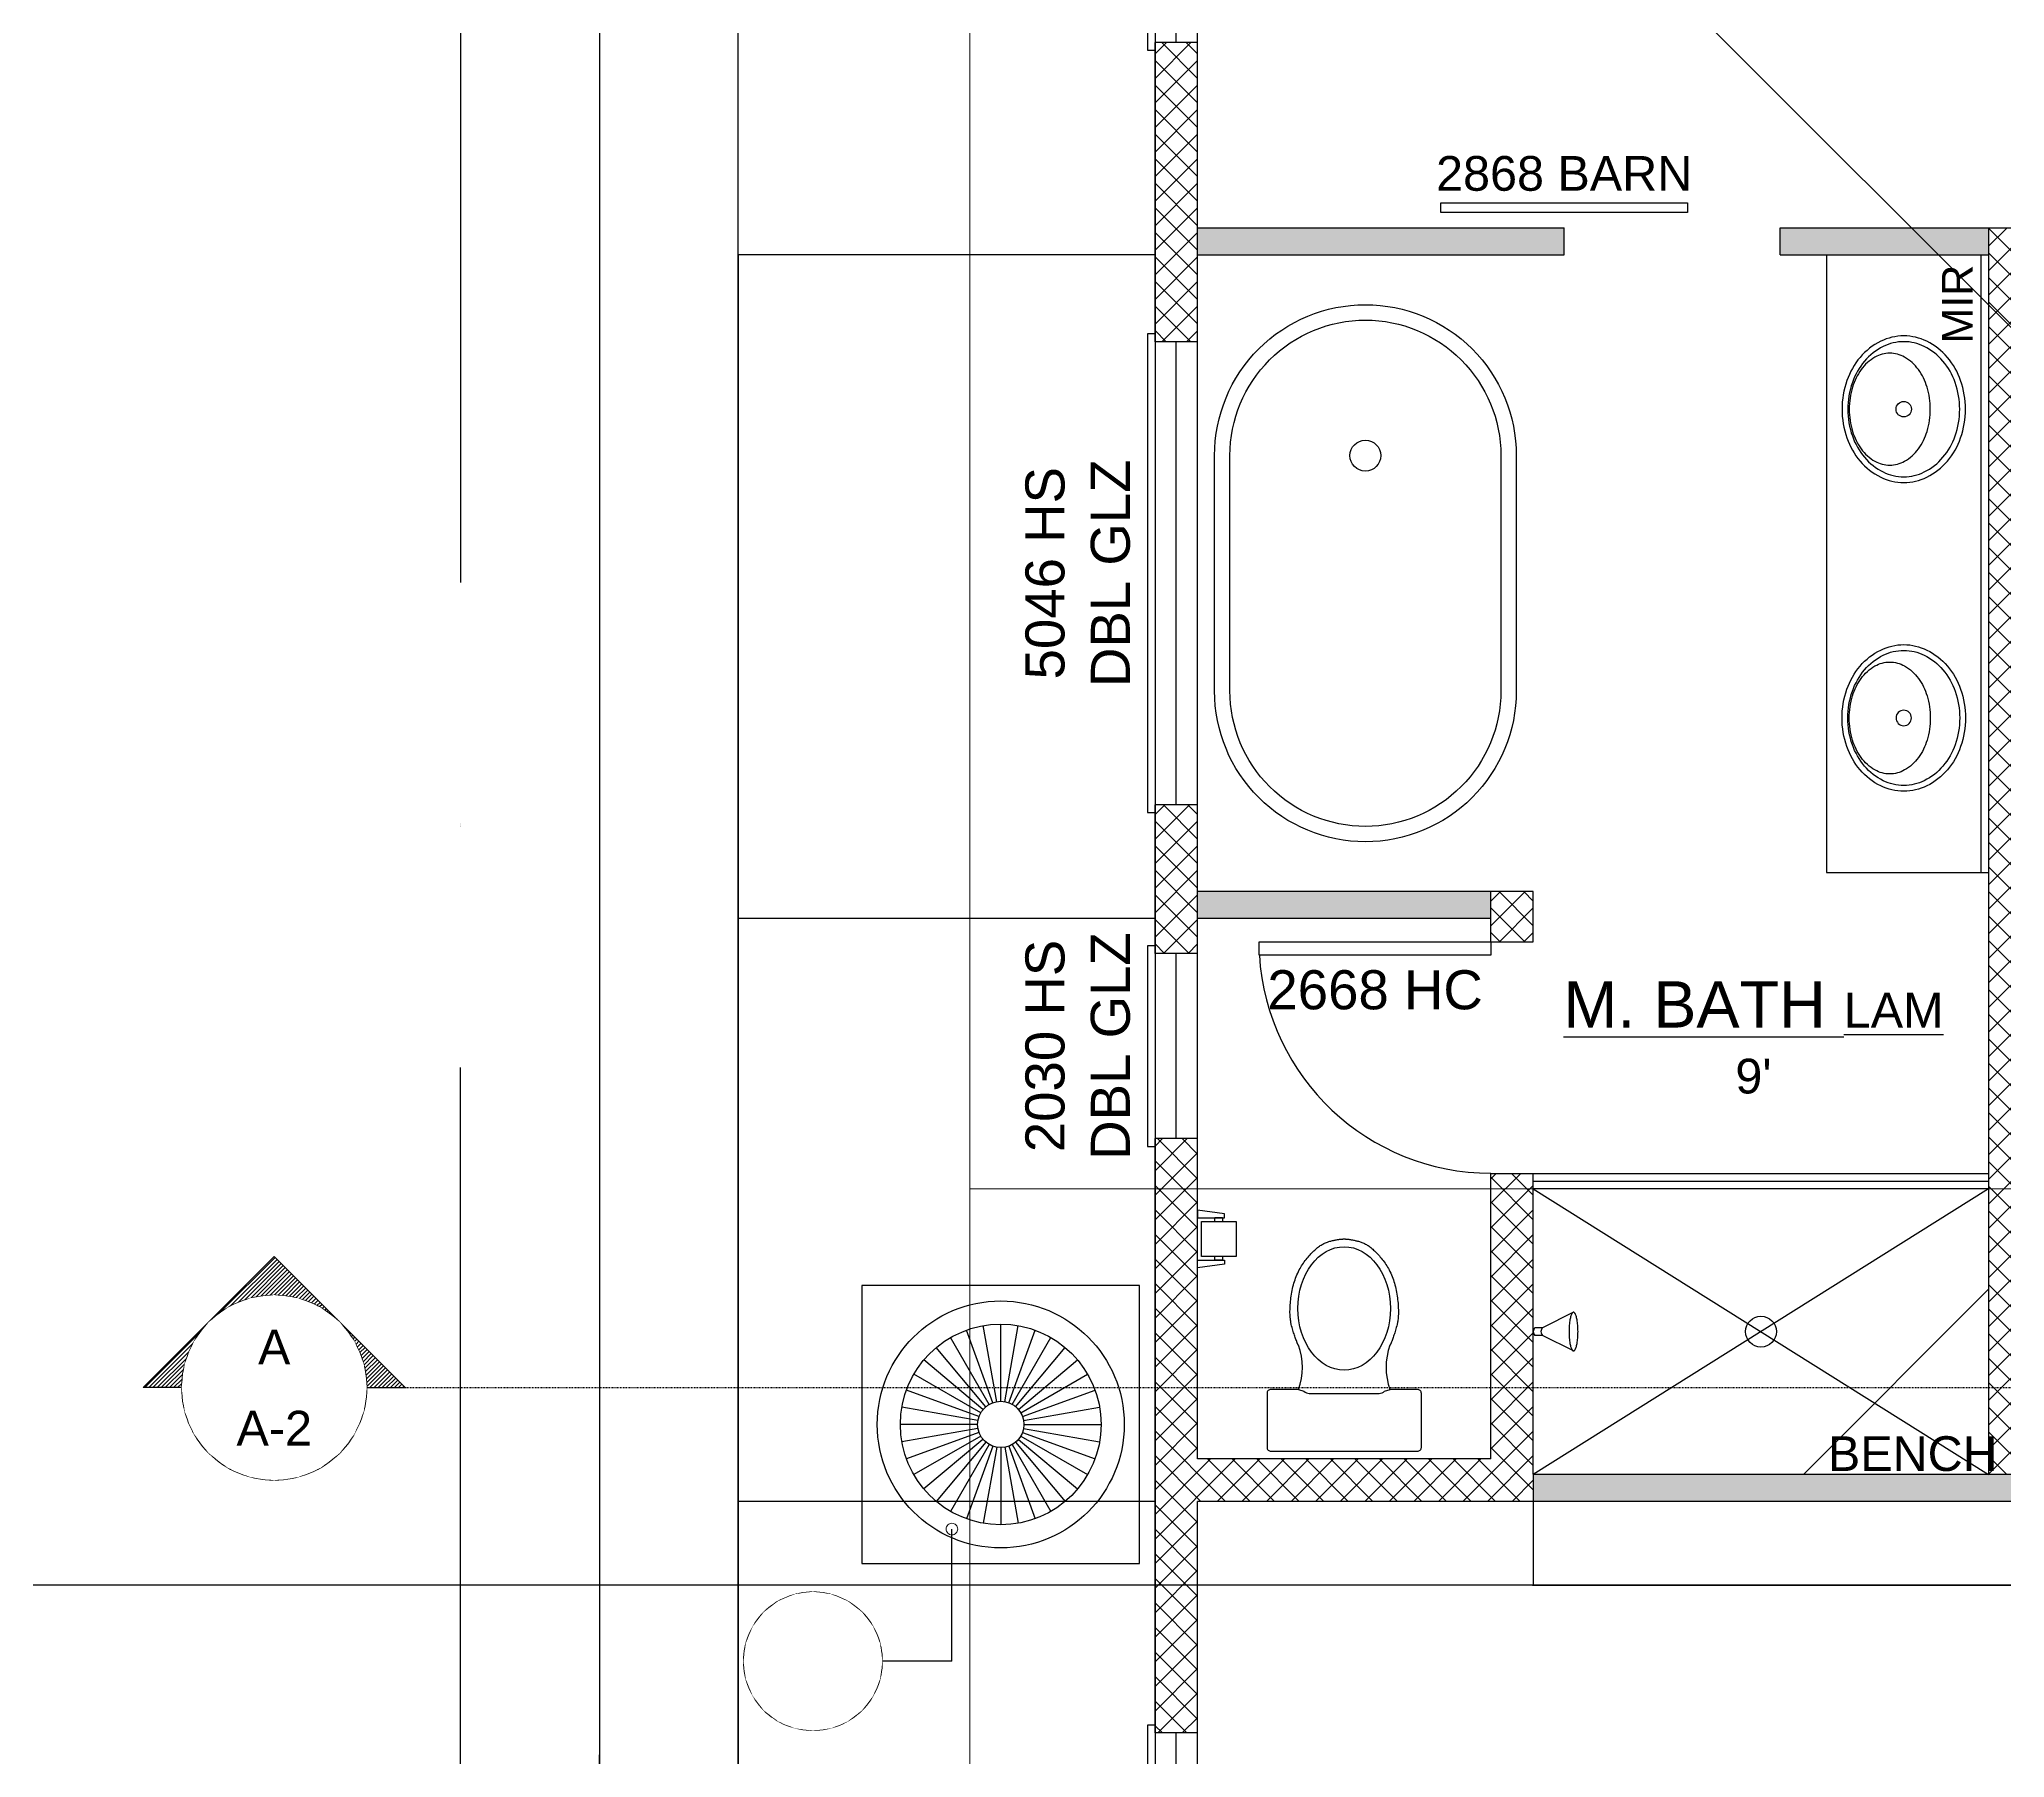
# Model space of a CAD drawing. Header units: inches. Extents: x -566 to 3217, y -8304 to 6564.
# Drawn here: x 1765 to 2019.6, y -5211.9 to -4989.2 of the extents above; entities that cross this region are included whole.
import ezdxf

# ---------------------------------------------------------------- set-up
doc = ezdxf.new("R2010")
doc.units = ezdxf.units.IN
doc.header["$MEASUREMENT"] = 0
doc.header["$PDMODE"] = 1
doc.header["$PDSIZE"] = -2
doc.linetypes.add('CENTER2', pattern=[0.027, 0.018, -0.003, 0.003, -0.003])
doc.linetypes.add('DASH_4', pattern=[0.004512, 0.003, -0.001512])
doc.layers.get('0').update_dxf_attribs({"lineweight": 25})
doc.layers.get('DEFPOINTS').update_dxf_attribs({"lineweight": 25})
for name, color, linetype, lineweight, true_color in [('1-AREA', 6, 'Continuous', 25, 0xff00ff), ('1-CAB', 40, 'Continuous', 25, 0xffbf00), ('1-DIM', 22, 'Continuous', 25, 0xcc3300), ('1-DOOR', 9, 'Continuous', 25, 0xc0c0c0), ('1-FIX', 1, 'Continuous', 25, 0xff0000), ('1-FIX-F', 1, 'Continuous', 25, 0xff0000), ('1-MISC', 40, 'Continuous', 25, 0xffbf00), ('1-POCHE', 8, 'Continuous', 25, 0x808080), ('1-WALL', 3, 'Continuous', 25, 0x00ff00), ('1-WIN', 9, 'Continuous', 25, 0xc0c0c0), ('RA-LINE', 2, 'Continuous', 25, 0xffff00)]:
    doc.layers.add(name, color=color, linetype=linetype, lineweight=lineweight, true_color=true_color)
for name, color, linetype, lineweight in [('1-RMNAME', 7, 'Continuous', 25), ('1-SECT', 7, 'Continuous', 25), ('1-TEXT', 7, 'Continuous', 25)]:
    doc.layers.add(name, color=color, linetype=linetype, lineweight=lineweight)
doc.styles.add('Arial', font='arial.ttf')
doc.dimstyles.new('ANNOT', dxfattribs={"dimtxt": 0.083333, "dimasz": 0.18, "dimexe": 5e-05, "dimexo": 3.125e-05, "dimgap": 4.5e-05, "dimtad": 1, "dimdec": 3, "dimdsep": 46, "dimlunit": 4, "dimtxsty": 'Arial', "dimblk": 'VW_SLASH', "dimblk1": 'VW_SLASH', "dimblk2": 'VW_SLASH', "dimcen": 0, "dimdle": 5e-05, "dimazin": 0, "dimtfac": 1, "dimtdec": 3, "dimtix": 1, "dimtmove": 0, "dimatfit": 0, "dimldrblk": 'VW_SLASH', "dimfxl": 1, "dimfrac": 2, "dimtolj": 1, "dimarcsym": 0})
pattern_1 = [(45, (0, 0), (-0.00552427, 0.00552427), [])]

# ---------------------------------------------------------------- blocks, each defined once
blk = doc.blocks.new('Group-305')
for p, q in [((692.81, -4012.15), (693.52, -4012.36)), ((694.23, -4012.65), (703.27, -4012.65)), ((703.98, -4012.36), (704.69, -4012.15))]:
    blk.add_line(p, q)
at = {"flags": 128}
blk.add_lwpolyline([(692.81, -4012.15), (689.25, -4012.15, 0.414214), (688.75, -4012.65), (688.75, -4019.65, 0.414214), (689.25, -4020.15), (708.25, -4020.15, 0.414214), (708.75, -4019.65), (708.75, -4012.65, 0.414214), (708.25, -4012.15), (704.69, -4012.15)], format="xyb", dxfattribs=at)
for centre, radius, start, end in [((685.07, -4009.28), 8.26, 339.6902, 20.3098), ((712.43, -4009.28), 8.26, 159.6902, 200.3098), ((694.23, -4011.65), 1, 225, 270), ((703.27, -4011.65), 1, 270, 315)]:
    blk.add_arc(centre, radius, start, end)
blk.add_ellipse((698.75, -4001.65), major_axis=(0, -8), ratio=0.75)
blk.add_open_spline([(692.81, -4006.42), (692.41, -4005.58), (691.51, -4002.37), (692.35, -3997.09), (695.39, -3993.37), (697.99, -3992.65), (699.52, -3992.65), (702.11, -3993.37), (705.15, -3997.09), (705.99, -4002.37), (705.09, -4005.58), (704.69, -4006.42)], degree=2)
blk = doc.blocks.new('SHWR_HEAD')
for p, q in [((-5.21, 2.5), (-1.21, 0.5)), ((-1.21, 0.5), (-0.21, 0.5)), ((-5.21, -2.5), (-1.21, -0.5)), ((-1.21, -0.5), (-0.21, -0.5))]:
    blk.add_line(p, q)
for centre in [(-1.69, 0), (-0.69, 0)]:
    blk.add_arc(centre, 0.691, 313.6547, 46.3453)
at = {"transparency": 33554687}
blk.add_rational_spline([(-5.21, -2.5), (-6.38, -2.5), (-6.38, 2.5), (-5.21, 2.5), (-4.05, 2.5), (-4.05, -2.5), (-5.21, -2.5)], [1, 0.333333333333, 0.333333333333, 1, 0.333333333333, 0.333333333333, 1], degree=3, knots=[0, 0, 0, 0, 0.5, 0.5, 0.5, 1, 1, 1, 1], dxfattribs=at)
blk = doc.blocks.new('Group-306')
for p, q in [((723.25, -3985.15), (782.25, -3985.15)), ((782.25, -3986.15), (723.25, -3986.15)), ((723.25, -3986.15), (782.25, -4023.15)), ((782.25, -3986.15), (723.25, -4023.15))]:
    blk.add_line(p, q)
at = {"flags": 128}
blk.add_lwpolyline([(723.25, -4023.15), (723.25, -3984.15), (782.25, -3984.15), (782.25, -4023.15)], close=True, dxfattribs=at)
blk.add_circle((752.75, -4004.65), 2)
at = {"rotation": 180}
blk.add_blockref('SHWR_HEAD', (723.25, -4004.65, -1), dxfattribs=at)
blk = doc.blocks.new('Group-307')
at = {"flags": 128}
blk.add_lwpolyline([(717.75, -3954.15), (717.75, -3955.9), (687.75, -3955.9), (687.75, -3954.15), (717.75, -3954.15)], dxfattribs=at)
at = {"color": 1, "linetype": 'Continuous', "true_color": 0xff0000}
blk.add_arc((717.8, -3954.04), 30.1, 183.5311, 269.9105, dxfattribs=at)
blk = doc.blocks.new('SINK_BATH_1')
at = {"flags": 128}
for points in [[(0, -18, 0.084101), (3.71, -17.37, 0.091322), (6.72, -15.66, 0.103814), (8.8, -12.99, 0.114782), (9.5, -10, 0.114782), (8.8, -7.01, 0.103814), (6.72, -4.34, 0.091322), (3.71, -2.63, 0.084101), (0, -2), (0, -2), (0, -2, 0.084101), (-3.71, -2.63, 0.091322), (-6.72, -4.34, 0.103814), (-8.8, -7.01, 0.114782), (-9.5, -10, 0.114782), (-8.8, -12.99, 0.103814), (-6.72, -15.66, 0.091322), (-3.71, -17.37, 0.084101)], [(0, -17.25), (0, -17.25, 0.084101), (3.46, -16.66, 0.091322), (6.23, -15.08, 0.103814), (8.13, -12.66, 0.114782), (8.75, -10, 0.114782), (8.13, -7.34, 0.103814), (6.23, -4.92, 0.091322), (3.46, -3.34, 0.084101), (0, -2.75), (0, -2.75, 0.084101), (-3.46, -3.34, 0.091322), (-6.23, -4.92, 0.103814), (-8.13, -7.34, 0.114782), (-8.75, -10, 0.114782), (-8.13, -12.66, 0.103814), (-6.23, -15.08, 0.091322), (-3.46, -16.66, 0.084101), (0, -17.25)], [(0, -13.44, 0.073018), (2.87, -13.02, 0.084057), (5.13, -11.9, 0.106512), (6.74, -10.1, 0.130573), (7.25, -8.19, 0.130573), (6.74, -6.27, 0.106512), (5.13, -4.47, 0.084057), (2.87, -3.36, 0.073018), (0, -2.94), (0, -2.94, 0.073018), (-2.87, -3.36, 0.084057), (-5.13, -4.47, 0.106512), (-6.74, -6.27, 0.130573), (-7.25, -8.19, 0.130573), (-6.74, -10.1, 0.106512), (-5.13, -11.9, 0.084057), (-2.87, -13.02, 0.073018)]]:
    blk.add_lwpolyline(points, format="xyb", close=True, dxfattribs=at)
blk.add_circle((0, -10), 1)
blk = doc.blocks.new('tp')
for p, q in [((3.5, 3.25), (0, 3.75)), ((0, 3.75), (0, 2.75)), ((0, 2.75), (3.5, 2.75)), ((2.25, 2.75), (3.25, 2.75)), ((3.25, 2.75), (2.25, 2.75)), ((2.25, 2.25), (2.25, 2.75)), ((3.25, 2.75), (3.25, 2.25)), ((3.5, 2.75), (3.5, 3.25)), ((2.25, -2.75), (2.25, -2.25)), ((3.25, -2.25), (3.25, -2.75)), ((0, -3.75), (0, -2.75)), ((0, -2.75), (3.5, -2.75)), ((3.5, -3.25), (0, -3.75)), ((3.25, -2.75), (2.25, -2.75)), ((3.5, -2.75), (3.5, -3.25))]:
    blk.add_line(p, q)
at = {"flags": 128}
blk.add_lwpolyline([(0.5, -2.25), (0.5, 2.25), (5, 2.25), (5, -2.25)], close=True, dxfattribs=at)
blk = doc.blocks.new('Group-332')
at = {"color": 7, "linetype": 'Continuous'}
for p, q in [((677, -4128.65), (677, -4056.65)), ((679.75, -4128.65), (679.75, -4056.65))]:
    blk.add_line(p, q, dxfattribs=at)
at = {"color": 7, "linetype": 'Continuous', "flags": 128}
blk.add_lwpolyline([(674.25, -4055.65), (673.25, -4055.65), (673.25, -4129.65), (674.25, -4129.65)], dxfattribs=at)
at = {"layer": 'DEFPOINTS'}
blk.add_line((674.25, -4056.65), (674.25, -4056.65), dxfattribs=at)
blk = doc.blocks.new('Group-335')
at = {"color": 7, "linetype": 'Continuous'}
for p, q in [((677, -3979.65), (677, -3955.65)), ((679.75, -3979.65), (679.75, -3955.65))]:
    blk.add_line(p, q, dxfattribs=at)
at = {"color": 7, "linetype": 'Continuous', "flags": 128}
blk.add_lwpolyline([(674.25, -3954.65), (673.25, -3954.65), (673.25, -3980.65), (674.25, -3980.65)], dxfattribs=at)
blk = doc.blocks.new('AC COND')
for p, q in [((-0.52, 2.95), (-2.26, 12.8)), ((0, 3), (0, 13)), ((0.52, 2.95), (2.26, 12.8)), ((-1.5, 2.6), (-6.5, 11.26)), ((-1.03, 2.82), (-4.45, 12.22)), ((1.03, 2.82), (4.45, 12.22)), ((1.5, 2.6), (6.5, 11.26)), ((-2.3, 1.93), (-9.96, 8.36)), ((-1.93, 2.3), (-8.36, 9.96)), ((1.93, 2.3), (8.36, 9.96)), ((2.3, 1.93), (9.96, 8.36)), ((-2.6, 1.5), (-11.26, 6.5)), ((2.6, 1.5), (11.26, 6.5)), ((-2.82, 1.03), (-12.22, 4.45)), ((2.82, 1.03), (12.22, 4.45)), ((-3, 0), (-13, 0)), ((-2.95, 0.52), (-12.8, 2.26)), ((2.95, 0.52), (12.8, 2.26)), ((3, 0), (13, 0)), ((-2.95, -0.52), (-12.8, -2.26)), ((-2.82, -1.03), (-12.22, -4.45)), ((-2.6, -1.5), (-11.26, -6.5)), ((-2.3, -1.93), (-9.96, -8.36)), ((-1.93, -2.3), (-8.36, -9.96)), ((1.93, -2.3), (8.36, -9.96)), ((2.3, -1.93), (9.96, -8.36)), ((2.6, -1.5), (11.26, -6.5)), ((2.82, -1.03), (12.22, -4.45)), ((2.95, -0.52), (12.8, -2.26)), ((-1.5, -2.6), (-6.5, -11.26)), ((-1.03, -2.82), (-4.45, -12.22)), ((-0.52, -2.95), (-2.26, -12.8)), ((0, -3), (0, -13)), ((0.52, -2.95), (2.26, -12.8)), ((1.03, -2.82), (4.45, -12.22)), ((1.5, -2.6), (6.5, -11.26))]:
    blk.add_line(p, q)
at = {"flags": 128}
blk.add_lwpolyline([(-18, -18), (18, -18), (18, 18), (-18, 18)], close=True, dxfattribs=at)
at = {"color": 8, "true_color": 0x808080}
for radius in [16, 13, 3]:
    blk.add_circle((0, 0), radius, dxfattribs=at)
blk = doc.blocks.new('Group-336')
at = {"color": 7, "linetype": 'Continuous'}
for p, q in [((677, -3936.4), (677, -3876.4)), ((679.75, -3936.4), (679.75, -3876.4))]:
    blk.add_line(p, q, dxfattribs=at)
at = {"color": 7, "linetype": 'Continuous', "flags": 128}
blk.add_lwpolyline([(674.25, -3875.4), (673.25, -3875.4), (673.25, -3937.4), (674.25, -3937.4)], dxfattribs=at)
at = {"layer": 'DEFPOINTS'}
blk.add_line((674.25, -3876.4), (674.25, -3876.4), dxfattribs=at)
blk = doc.blocks.new('Group-337')
at = {"color": 7, "linetype": 'Continuous'}
for p, q in [((677, -3837.65), (677, -3807.65)), ((679.75, -3837.65), (679.75, -3807.65))]:
    blk.add_line(p, q, dxfattribs=at)
at = {"color": 7, "linetype": 'Continuous', "flags": 128}
blk.add_lwpolyline([(674.25, -3806.65), (673.25, -3806.65), (673.25, -3838.65), (674.25, -3838.65)], dxfattribs=at)
blk = doc.blocks.new('pha-sec')
at = {"linetype": 'Continuous', "lineweight": 25}
h = blk.add_hatch(dxfattribs=at)
h.set_pattern_fill('ANSI31', style=0, pattern_type=2)
h.set_pattern_definition(pattern_1)
edge = h.paths.add_edge_path()
edge.add_line((0, 0.3536), (0, 0.25))
edge.add_arc((0, 0), 0.25, 45, 90, ccw=False)
edge.add_line((0.1768, 0.1768), (0, 0.3536))
h = blk.add_hatch(dxfattribs=at)
h.set_pattern_fill('ANSI31', style=0, pattern_type=2)
h.set_pattern_definition(pattern_1)
edge = h.paths.add_edge_path()
edge.add_arc((0, 0), 0.25, 0, 45, ccw=False)
edge.add_arc((0, 0), 0.25, 315, 360, ccw=False)
edge.add_line((0.1768, -0.1768), (0.3536, 0))
edge.add_line((0.3536, 0), (0.1768, 0.1768))
h = blk.add_hatch(dxfattribs=at)
h.set_pattern_fill('ANSI31', style=0, pattern_type=2)
h.set_pattern_definition(pattern_1)
edge = h.paths.add_edge_path()
edge.add_arc((0, 0), 0.25, 270, 315, ccw=False)
edge.add_line((0, -0.25), (0, -0.3536))
edge.add_line((0, -0.3536), (0.1768, -0.1768))
for p, q in [((0, 0.25), (0, 0.3536)), ((0, 0.3536), (0.3536, 0)), ((0.3536, 0), (0, -0.3536)), ((0, -0.25), (0, -0.3536))]:
    blk.add_line(p, q)
blk = doc.blocks.new('PHA-DET')
at = {"lineweight": 5, "transparency": 33554687}
blk.add_line((-0.25, 0), (0.25, 0), dxfattribs=at)
at = {"lineweight": 5, "transparency": 33554687, "flags": 128}
blk.add_lwpolyline([(0.25, 0, 0.414214), (0, 0.25, 0.414214), (-0.25, 0, 0.414214), (0, -0.25, 0.414214)], format="xyb", close=True, dxfattribs=at)
at = {"color": 255, "linetype": 'Continuous', "lineweight": 5, "transparency": 33554687}
blk.add_wipeout([(-0.25, 0), (-0.2415, -0.0647), (-0.2165, -0.125), (-0.1768, -0.1768), (-0.125, -0.2165), (-0.0647, -0.2415), (0, -0.25), (0.0647, -0.2415), (0.125, -0.2165), (0.1768, -0.1768), (0.2165, -0.125), (0.2415, -0.0647), (0.25, 0), (0.2415, 0.0647), (0.2165, 0.125), (0.1768, 0.1768), (0.125, 0.2165), (0.0647, 0.2415), (0, 0.25), (-0.0647, 0.2415), (-0.125, 0.2165), (-0.1768, 0.1768), (-0.2165, 0.125), (-0.2415, 0.0647)], dxfattribs=at)
blk = doc.blocks.new('Group-349')
at = {"layer": 'DEFPOINTS', "linetype": 'DASH_4'}
blk.add_line((632.12, -4011.91), (1278.69, -4011.91), dxfattribs=at)
at = {"xscale": -48, "yscale": 48, "rotation": 270}
blk.add_blockref('pha-sec', (560.12, -4011.91), dxfattribs=at)
at = {"xscale": 48, "yscale": 48, "zscale": 48}
blk.add_blockref('PHA-DET', (560.12, -4011.91), dxfattribs=at)
at = {"linetype": 'CENTER2'}
blk.add_line((572.12, -4011.91), (632.12, -4011.91), dxfattribs=at)
at = {"char_height": 4.5, "attachment_point": 2, "line_spacing_factor": 0.25, "style": 'Arial'}
for s, insert in [('A', (560.12, -4004.41)), ('A-2', (560.12, -4014.91))]:
    blk.add_mtext(s, dxfattribs=dict(at, insert=insert))
blk = doc.blocks.new('VW_SLASH')
at = {"color": 0, "linetype": 'ByBlock', "lineweight": -2, "transparency": 16777216}
blk.add_line((0.00028, 0), (-1, 0), dxfattribs=at)
at = {"color": 0, "linetype": 'Continuous', "lineweight": 5, "transparency": 16777216, "flags": 128}
blk.add_lwpolyline([(0.00012, 0.00012), (-0.00012, -0.00012)], dxfattribs=at)
blk = doc.blocks.new('*D567')
at = {"layer": '1-DIM', "color": 0, "lineweight": -2}
for p, q in [((1909.58, -4659.9), (1819.44, -4659.9)), ((1819.54, -5019.9), (1819.54, -5059.6)), ((1819.54, -5162.15), (1819.54, -5122.45)), ((1909.5, -5522.15), (1819.44, -5522.15))]:
    blk.add_line(p, q, dxfattribs=at)
at = {"layer": 'DEFPOINTS', "color": 0}
for p in [(1909.58, -4659.9), (1819.54, -5522.15), (1909.5, -5522.15)]:
    blk.add_point(p, dxfattribs=at)
at = {"layer": '1-DIM', "color": 0, "lineweight": -2, "xscale": 360, "yscale": 360, "zscale": 360}
for p, rotation in [((1819.54, -4659.9), 89.99999999999999), ((1819.54, -5522.15), 270)]:
    blk.add_blockref('VW_SLASH', p, dxfattribs=dict(at, rotation=rotation))
at = {"layer": '1-DIM', "color": 0, "insert": (1819.54, -5091.02), "char_height": 0.0833, "attachment_point": 5, "rotation": 90, "style": 'Arial'}
blk.add_mtext('\\A1;71\'-10"', dxfattribs=at)
blk = doc.blocks.new('*D568')
at = {"layer": '1-DIM', "color": 0, "lineweight": -2}
for p, q in [((1837.54, -4478.15), (1837.54, -4118.15)), ((1909.5, -4838.15), (1837.44, -4838.15)), ((1837.54, -4838.15), (1837.54, -5148.83)), ((1837.54, -5522.15), (1837.54, -5211.47)), ((1909.5, -5522.15), (1837.44, -5522.15)), ((1837.54, -5882.15), (1837.54, -6242.15))]:
    blk.add_line(p, q, dxfattribs=at)
at = {"layer": 'DEFPOINTS', "color": 0}
for p in [(1909.5, -4838.15), (1837.54, -5522.15), (1909.5, -5522.15)]:
    blk.add_point(p, dxfattribs=at)
at = {"layer": '1-DIM', "color": 0, "lineweight": -2, "xscale": 360, "yscale": 360, "zscale": 360}
for p, rotation in [((1837.54, -4838.15), 270), ((1837.54, -5522.15), 90)]:
    blk.add_blockref('VW_SLASH', p, dxfattribs=dict(at, rotation=rotation))
at = {"layer": '1-DIM', "color": 0, "insert": (1837.54, -5180.15), "char_height": 0.0833, "attachment_point": 5, "rotation": 90, "style": 'Arial'}
blk.add_mtext("\\A1;57'", dxfattribs=at)
blk = doc.blocks.new('*D569')
at = {"layer": '1-DIM', "color": 0, "lineweight": -2}
for p, q in [((1837.54, -4299.9), (1837.54, -3939.9)), ((1911.33, -4659.9), (1837.44, -4659.9)), ((1837.54, -4659.9), (1837.54, -4717.6)), ((1837.54, -4838.15), (1837.54, -4780.44)), ((1909.5, -4838.15), (1837.44, -4838.15)), ((1837.54, -5198.15), (1837.54, -5558.15))]:
    blk.add_line(p, q, dxfattribs=at)
at = {"layer": 'DEFPOINTS', "color": 0}
for p in [(1911.33, -4659.9), (1837.54, -4838.15), (1909.5, -4838.15)]:
    blk.add_point(p, dxfattribs=at)
at = {"layer": '1-DIM', "color": 0, "lineweight": -2, "xscale": 360, "yscale": 360, "zscale": 360}
for p, rotation in [((1837.54, -4659.9), 270), ((1837.54, -4838.15), 90)]:
    blk.add_blockref('VW_SLASH', p, dxfattribs=dict(at, rotation=rotation))
at = {"layer": '1-DIM', "color": 0, "insert": (1837.54, -4749.02), "char_height": 0.0833, "attachment_point": 5, "rotation": 90, "style": 'Arial'}
blk.add_mtext('\\A1;14\'-10"', dxfattribs=at)
blk = doc.blocks.new('*D570')
at = {"layer": '1-DIM', "color": 0, "lineweight": -2}
for p, q in [((1855.54, -5044.65), (1855.54, -4684.65)), ((1909.54, -5404.65), (1855.44, -5404.65)), ((1855.54, -5404.65), (1855.54, -5432.01)), ((1855.54, -5522.15), (1855.54, -5494.79)), ((1909.54, -5522.15), (1855.44, -5522.15)), ((1855.54, -5882.15), (1855.54, -6242.15))]:
    blk.add_line(p, q, dxfattribs=at)
at = {"layer": 'DEFPOINTS', "color": 0}
for p in [(1909.54, -5404.65), (1855.54, -5522.15), (1909.54, -5522.15)]:
    blk.add_point(p, dxfattribs=at)
at = {"layer": '1-DIM', "color": 0, "lineweight": -2, "xscale": 360, "yscale": 360, "zscale": 360}
for p, rotation in [((1855.54, -5404.65), 270), ((1855.54, -5522.15), 90)]:
    blk.add_blockref('VW_SLASH', p, dxfattribs=dict(at, rotation=rotation))
at = {"layer": '1-DIM', "color": 0, "insert": (1855.54, -5463.4), "char_height": 0.0833, "attachment_point": 5, "rotation": 90, "style": 'Arial'}
blk.add_mtext('\\A1;9\'-10"', dxfattribs=at)
blk = doc.blocks.new('*D571')
at = {"layer": '1-DIM', "color": 0, "lineweight": -2}
for p, q in [((1855.54, -5019.65), (1855.54, -4659.65)), ((1909.54, -5379.65), (1855.44, -5379.65)), ((1855.54, -5379.65), (1855.54, -5404.65)), ((1909.54, -5404.65), (1855.44, -5404.65)), ((1855.54, -5764.65), (1855.54, -6124.65))]:
    blk.add_line(p, q, dxfattribs=at)
at = {"layer": 'DEFPOINTS', "color": 0}
for p in [(1909.54, -5379.65), (1855.54, -5404.65), (1909.54, -5404.65)]:
    blk.add_point(p, dxfattribs=at)
at = {"layer": '1-DIM', "color": 0, "lineweight": -2, "xscale": 360, "yscale": 360, "zscale": 360}
for p, rotation in [((1855.54, -5379.65), 270), ((1855.54, -5404.65), 90)]:
    blk.add_blockref('VW_SLASH', p, dxfattribs=dict(at, rotation=rotation))
at = {"layer": '1-DIM', "color": 0, "insert": (1855.54, -5392.15), "char_height": 0.0833, "attachment_point": 5, "rotation": 90, "style": 'Arial'}
blk.add_mtext('\\A1;2\'-1"', dxfattribs=at)
blk = doc.blocks.new('*D572')
at = {"layer": '1-DIM', "color": 0, "lineweight": -2}
for p, q in [((1855.54, -4954.15), (1855.54, -4594.15)), ((1909.54, -5314.15), (1855.44, -5314.15)), ((1855.54, -5314.15), (1855.54, -5315.54)), ((1909.54, -5379.65), (1855.44, -5379.65)), ((1855.54, -5379.65), (1855.54, -5378.26)), ((1855.54, -5739.65), (1855.54, -6099.65))]:
    blk.add_line(p, q, dxfattribs=at)
at = {"layer": 'DEFPOINTS', "color": 0}
for p in [(1909.54, -5314.15), (1855.54, -5379.65), (1909.54, -5379.65)]:
    blk.add_point(p, dxfattribs=at)
at = {"layer": '1-DIM', "color": 0, "lineweight": -2, "xscale": 360, "yscale": 360, "zscale": 360}
for p, rotation in [((1855.54, -5314.15), 270), ((1855.54, -5379.65), 90)]:
    blk.add_blockref('VW_SLASH', p, dxfattribs=dict(at, rotation=rotation))
at = {"layer": '1-DIM', "color": 0, "insert": (1855.54, -5346.9), "char_height": 0.0833, "attachment_point": 5, "rotation": 90, "style": 'Arial'}
blk.add_mtext('\\A1;5\'-6"', dxfattribs=at)
blk = doc.blocks.new('*D573')
at = {"layer": '1-DIM', "color": 0, "lineweight": -2}
for p, q in [((1855.54, -4818.65), (1855.54, -4458.65)), ((1909.54, -5178.65), (1855.44, -5178.65)), ((1855.54, -5178.65), (1855.54, -5215.01)), ((1855.54, -5314.15), (1855.54, -5277.79)), ((1909.54, -5314.15), (1855.44, -5314.15)), ((1855.54, -5674.15), (1855.54, -6034.15))]:
    blk.add_line(p, q, dxfattribs=at)
at = {"layer": 'DEFPOINTS', "color": 0}
for p in [(1909.54, -5178.65), (1855.54, -5314.15), (1909.54, -5314.15)]:
    blk.add_point(p, dxfattribs=at)
at = {"layer": '1-DIM', "color": 0, "lineweight": -2, "xscale": 360, "yscale": 360, "zscale": 360}
for p, rotation in [((1855.54, -5178.65), 270), ((1855.54, -5314.15), 90)]:
    blk.add_blockref('VW_SLASH', p, dxfattribs=dict(at, rotation=rotation))
at = {"layer": '1-DIM', "color": 0, "insert": (1855.54, -5246.4), "char_height": 0.0833, "attachment_point": 5, "rotation": 90, "style": 'Arial'}
blk.add_mtext('\\A1;11\'-4"', dxfattribs=at)
blk = doc.blocks.new('*D574')
at = {"layer": '1-DIM', "color": 0, "lineweight": -2}
for p, q in [((1855.54, -4743.15), (1855.54, -4383.15)), ((1909.54, -5103.15), (1855.44, -5103.15)), ((1855.54, -5103.15), (1855.54, -5109.54)), ((1855.54, -5178.65), (1855.54, -5172.26)), ((1909.54, -5178.65), (1855.44, -5178.65)), ((1855.54, -5538.65), (1855.54, -5898.65))]:
    blk.add_line(p, q, dxfattribs=at)
at = {"layer": 'DEFPOINTS', "color": 0}
for p in [(1909.54, -5103.15), (1855.54, -5178.65), (1909.54, -5178.65)]:
    blk.add_point(p, dxfattribs=at)
at = {"layer": '1-DIM', "color": 0, "lineweight": -2, "xscale": 360, "yscale": 360, "zscale": 360}
for p, rotation in [((1855.54, -5103.15), 270), ((1855.54, -5178.65), 90)]:
    blk.add_blockref('VW_SLASH', p, dxfattribs=dict(at, rotation=rotation))
at = {"layer": '1-DIM', "color": 0, "insert": (1855.54, -5140.9), "char_height": 0.0833, "attachment_point": 5, "rotation": 90, "style": 'Arial'}
blk.add_mtext('\\A1;6\'-4"', dxfattribs=at)
blk = doc.blocks.new('*D575')
at = {"layer": '1-DIM', "color": 0, "lineweight": -2}
for p, q in [((1855.54, -4657.15), (1855.54, -4297.15)), ((1909.54, -5017.15), (1855.44, -5017.15)), ((1855.54, -5017.15), (1855.54, -5028.79)), ((1855.54, -5103.15), (1855.54, -5091.51)), ((1909.54, -5103.15), (1855.44, -5103.15)), ((1855.54, -5463.15), (1855.54, -5823.15))]:
    blk.add_line(p, q, dxfattribs=at)
at = {"layer": 'DEFPOINTS', "color": 0}
for p in [(1909.54, -5017.15), (1855.54, -5103.15), (1909.54, -5103.15)]:
    blk.add_point(p, dxfattribs=at)
at = {"layer": '1-DIM', "color": 0, "lineweight": -2, "xscale": 360, "yscale": 360, "zscale": 360}
for p, rotation in [((1855.54, -5017.15), 270), ((1855.54, -5103.15), 90)]:
    blk.add_blockref('VW_SLASH', p, dxfattribs=dict(at, rotation=rotation))
at = {"layer": '1-DIM', "color": 0, "insert": (1855.54, -5060.15), "char_height": 0.0833, "attachment_point": 5, "rotation": 90, "style": 'Arial'}
blk.add_mtext('\\A1;7\'-2"', dxfattribs=at)
blk = doc.blocks.new('*D576')
at = {"layer": '1-DIM', "color": 0, "lineweight": -2}
for p, q in [((1855.54, -4478.15), (1855.54, -4118.15)), ((1909.58, -4838.15), (1855.44, -4838.15)), ((1855.54, -4838.15), (1855.54, -4896.23)), ((1855.54, -5017.15), (1855.54, -4959.07)), ((1909.54, -5017.15), (1855.44, -5017.15)), ((1855.54, -5377.15), (1855.54, -5737.15))]:
    blk.add_line(p, q, dxfattribs=at)
at = {"layer": 'DEFPOINTS', "color": 0}
for p in [(1909.58, -4838.15), (1855.54, -5017.15), (1909.54, -5017.15)]:
    blk.add_point(p, dxfattribs=at)
at = {"layer": '1-DIM', "color": 0, "lineweight": -2, "xscale": 360, "yscale": 360, "zscale": 360}
for p, rotation in [((1855.54, -4838.15), 270), ((1855.54, -5017.15), 90)]:
    blk.add_blockref('VW_SLASH', p, dxfattribs=dict(at, rotation=rotation))
at = {"layer": '1-DIM', "color": 0, "insert": (1855.54, -4927.65), "char_height": 0.0833, "attachment_point": 5, "rotation": 90, "style": 'Arial'}
blk.add_mtext('\\A1;14\'-11"', dxfattribs=at)
blk = doc.blocks.new('*D598')
at = {"layer": '1-DIM', "color": 0, "lineweight": -2}
for p, q in [((1909.54, -5178.65), (1909.54, -5189.58)), ((1958.54, -5178.65), (1958.54, -5189.58)), ((1549.54, -5189.48), (1189.54, -5189.48)), ((1958.54, -5189.48), (1909.54, -5189.48)), ((2318.54, -5189.48), (2678.54, -5189.48))]:
    blk.add_line(p, q, dxfattribs=at)
at = {"layer": 'DEFPOINTS', "color": 0}
for p in [(1909.54, -5178.65), (1958.54, -5178.65), (1909.54, -5189.48)]:
    blk.add_point(p, dxfattribs=at)
at = {"layer": '1-DIM', "color": 0, "lineweight": -2, "xscale": 360, "yscale": 360, "zscale": 360}
blk.add_blockref('VW_SLASH', (1909.54, -5189.48), dxfattribs=at)
at = {"layer": '1-DIM', "color": 0, "lineweight": -2, "xscale": 360, "yscale": 360, "zscale": 360, "rotation": 180}
blk.add_blockref('VW_SLASH', (1958.54, -5189.48), dxfattribs=at)
at = {"layer": '1-DIM', "color": 0, "insert": (1934.04, -5189.48), "char_height": 0.0833, "attachment_point": 5, "style": 'Arial'}
blk.add_mtext('\\A1;4\'-1"', dxfattribs=at)
blk = doc.blocks.new('*D599')
at = {"layer": '1-DIM', "color": 0, "lineweight": -2}
for p, q in [((1958.54, -5178.65), (1958.54, -5189.58)), ((2023.04, -5178.65), (2023.04, -5189.58)), ((1598.54, -5189.48), (1238.54, -5189.48)), ((1958.54, -5189.48), (1959.43, -5189.48)), ((2023.04, -5189.48), (2022.15, -5189.48)), ((2383.04, -5189.48), (2743.04, -5189.48))]:
    blk.add_line(p, q, dxfattribs=at)
at = {"layer": 'DEFPOINTS', "color": 0}
for p in [(1958.54, -5178.65), (2023.04, -5178.65), (1958.54, -5189.48)]:
    blk.add_point(p, dxfattribs=at)
at = {"layer": '1-DIM', "color": 0, "lineweight": -2, "xscale": 360, "yscale": 360, "zscale": 360}
blk.add_blockref('VW_SLASH', (1958.54, -5189.48), dxfattribs=at)
at = {"layer": '1-DIM', "color": 0, "lineweight": -2, "xscale": 360, "yscale": 360, "zscale": 360, "rotation": 180}
blk.add_blockref('VW_SLASH', (2023.04, -5189.48), dxfattribs=at)
at = {"layer": '1-DIM', "color": 0, "insert": (1990.79, -5189.48), "char_height": 0.0833, "attachment_point": 5, "style": 'Arial'}
blk.add_mtext('\\A1;5\'-4"', dxfattribs=at)
blk = doc.blocks.new('*D600')
at = {"layer": '1-DIM', "color": 0, "lineweight": -2}
for p, q in [((2023.04, -5178.65), (2023.04, -5189.58)), ((2064.04, -5178.65), (2064.04, -5189.58)), ((1663.04, -5189.48), (1303.04, -5189.48)), ((2064.04, -5189.48), (2023.04, -5189.48)), ((2424.04, -5189.48), (2784.04, -5189.48))]:
    blk.add_line(p, q, dxfattribs=at)
at = {"layer": 'DEFPOINTS', "color": 0}
for p in [(2023.04, -5178.65), (2064.04, -5178.65), (2023.04, -5189.48)]:
    blk.add_point(p, dxfattribs=at)
at = {"layer": '1-DIM', "color": 0, "lineweight": -2, "xscale": 360, "yscale": 360, "zscale": 360}
blk.add_blockref('VW_SLASH', (2023.04, -5189.48), dxfattribs=at)
at = {"layer": '1-DIM', "color": 0, "lineweight": -2, "xscale": 360, "yscale": 360, "zscale": 360, "rotation": 180}
blk.add_blockref('VW_SLASH', (2064.04, -5189.48), dxfattribs=at)
at = {"layer": '1-DIM', "color": 0, "insert": (2043.54, -5189.48), "char_height": 0.0833, "attachment_point": 5, "style": 'Arial'}
blk.add_mtext('\\A1;3\'-5"', dxfattribs=at)
blk = doc.blocks.new('*D601')
at = {"layer": '1-DIM', "color": 0, "lineweight": -2}
for p, q in [((2064.04, -5178.65), (2064.04, -5189.58)), ((2089.04, -5178.65), (2089.04, -5189.58)), ((1704.04, -5189.48), (1344.04, -5189.48)), ((2089.04, -5189.48), (2064.04, -5189.48)), ((2449.04, -5189.48), (2809.04, -5189.48))]:
    blk.add_line(p, q, dxfattribs=at)
at = {"layer": 'DEFPOINTS', "color": 0}
for p in [(2064.04, -5178.65), (2089.04, -5178.65), (2064.04, -5189.48)]:
    blk.add_point(p, dxfattribs=at)
at = {"layer": '1-DIM', "color": 0, "lineweight": -2, "xscale": 360, "yscale": 360, "zscale": 360}
blk.add_blockref('VW_SLASH', (2064.04, -5189.48), dxfattribs=at)
at = {"layer": '1-DIM', "color": 0, "lineweight": -2, "xscale": 360, "yscale": 360, "zscale": 360, "rotation": 180}
blk.add_blockref('VW_SLASH', (2089.04, -5189.48), dxfattribs=at)
at = {"layer": '1-DIM', "color": 0, "insert": (2076.54, -5189.48), "char_height": 0.0833, "attachment_point": 5, "style": 'Arial'}
blk.add_mtext('\\A1;2\'-1"', dxfattribs=at)
blk = doc.blocks.new('*D602')
at = {"layer": '1-DIM', "color": 0, "lineweight": -2}
for p, q in [((2089.04, -5178.65), (2089.04, -5189.58)), ((2127.04, -5180.65), (2127.04, -5189.58)), ((1729.04, -5189.48), (1369.04, -5189.48)), ((2127.04, -5189.48), (2089.04, -5189.48)), ((2487.04, -5189.48), (2847.04, -5189.48))]:
    blk.add_line(p, q, dxfattribs=at)
at = {"layer": 'DEFPOINTS', "color": 0}
for p in [(2089.04, -5178.65), (2127.04, -5180.65), (2089.04, -5189.48)]:
    blk.add_point(p, dxfattribs=at)
at = {"layer": '1-DIM', "color": 0, "lineweight": -2, "xscale": 360, "yscale": 360, "zscale": 360}
blk.add_blockref('VW_SLASH', (2089.04, -5189.48), dxfattribs=at)
at = {"layer": '1-DIM', "color": 0, "lineweight": -2, "xscale": 360, "yscale": 360, "zscale": 360, "rotation": 180}
blk.add_blockref('VW_SLASH', (2127.04, -5189.48), dxfattribs=at)
at = {"layer": '1-DIM', "color": 0, "insert": (2108.04, -5189.48), "char_height": 0.0833, "attachment_point": 5, "style": 'Arial'}
blk.add_mtext('\\A1;3\'-2"', dxfattribs=at)
blk = doc.blocks.new('Group-358')
for q in [(647.92, -4030.23), (638.92, -4047.35)]:
    blk.add_line((647.92, -4047.35), q)
at = {"lineweight": 5, "flags": 128}
for points in [[(648.67, -4030.23, 0.414214), (647.92, -4029.48, 0.414214), (647.17, -4030.23, 0.414214), (647.92, -4030.98, 0.414214)], [(638.92, -4047.35, 0.414214), (629.92, -4038.35, 0.414214), (620.92, -4047.35, 0.414214), (629.92, -4056.35, 0.414214)]]:
    blk.add_lwpolyline(points, format="xyb", close=True, dxfattribs=at)
at = {"color": 255, "linetype": 'Continuous', "lineweight": 5}
blk.add_wipeout([(638.92, -4047.35), (638.61, -4045.03), (637.71, -4042.85), (636.28, -4040.99), (634.42, -4039.56), (632.25, -4038.66), (629.92, -4038.35), (627.59, -4038.66), (625.42, -4039.56), (623.55, -4040.99), (622.12, -4042.85), (621.22, -4045.03), (620.92, -4047.35), (621.22, -4049.68), (622.12, -4051.85), (623.55, -4053.72), (625.42, -4055.15), (627.59, -4056.05), (629.92, -4056.35), (632.25, -4056.05), (634.42, -4055.15), (636.28, -4053.72), (637.71, -4051.85), (638.61, -4049.68)], dxfattribs=at)

msp = doc.modelspace()

# ---------------------------------------------------------------- hatches: boundary and pattern name
at = {"layer": '1-POCHE', "linetype": 'Continuous', "lineweight": 25, "true_color": 0x808080}
h = msp.add_hatch(dxfattribs=at)
h.set_pattern_fill('ANSI37', color=8, style=0, pattern_type=2)
h.set_pattern_definition([(45, (1912.2913, -209.0235), (-1.5909903, 1.5909903), []), (135, (1912.2913, -209.0235), (-1.5909903, -1.5909903), [])])
h.paths.add_polyline_path([(1915.04, -4989.65), (1909.54, -4989.65), (1909.54, -5028.4), (1915.04, -5028.4)])
h = msp.add_hatch(dxfattribs=at)
h.set_pattern_fill('ANSI37', color=8, style=0, pattern_type=2)
h.set_pattern_definition([(45, (1912.2913, -298.0235), (-1.5909903, 1.5909903), []), (135, (1912.2913, -298.0235), (-1.5909903, -1.5909903), [])])
h.paths.add_polyline_path([(1915.04, -5088.4), (1909.54, -5088.4), (1909.54, -5107.65), (1915.04, -5107.65)])
h = msp.add_hatch(dxfattribs=at)
h.set_pattern_fill('ANSI37', color=8, style=0, pattern_type=2)
h.set_pattern_definition([(45, (1955.7913, -302.8985), (-1.5909903, 1.5909903), []), (135, (1955.7913, -302.8985), (-1.5909903, -1.5909903), [])])
h.paths.add_polyline_path([(1958.54, -5099.65), (1953.04, -5099.65), (1953.04, -5103.15), (1953.04, -5106.15), (1958.54, -5106.15)])

# ---------------------------------------------------------------- linework, layer by layer
at = {"layer": '1-AREA', "flags": 128}
msp.add_lwpolyline([(1909.54, -5522.15), (2065.04, -5522.15), (2065.04, -5366.15), (2214.54, -5366.15), (2214.54, -5181.15), (2364.54, -5181.15), (2364.54, -5111.15), (2496.54, -5111.15), (2496.54, -4838.15), (1909.54, -4838.15), (1909.54, -5522.15)], dxfattribs=at)
at = {"layer": '1-CAB'}
msp.add_line((2016.54, -5017.15), (2016.54, -5097.15), dxfattribs=at)
at = {"layer": '1-CAB', "flags": 128}
msp.add_lwpolyline([(1996.54, -5017.15), (1996.54, -5097.15), (2017.54, -5097.15)], dxfattribs=at)
at = {"layer": '1-DOOR', "flags": 128}
msp.add_lwpolyline([(1978.54, -5010.4), (1978.54, -5011.65), (1946.54, -5011.65), (1946.54, -5010.4)], close=True, dxfattribs=at)
at = {"layer": '1-FIX', "flags": 128}
for points in [[(1917.24, -5073.64), (1917.24, -5043.16, -0.414214), (1936.79, -5023.61, -0.414214), (1956.34, -5043.16), (1956.34, -5073.64, -0.414214), (1936.79, -5093.19, -0.414214)], [(1919.24, -5073.64), (1919.24, -5043.16, -0.414214), (1936.79, -5025.61, -0.414214), (1954.34, -5043.16), (1954.34, -5073.64, -0.414214), (1936.79, -5091.19, -0.414214)]]:
    msp.add_lwpolyline(points, format="xyb", close=True, dxfattribs=at)
at = {"layer": '1-FIX'}
msp.add_circle((1936.79, -5043.16), 2, dxfattribs=at)
at = {"layer": '1-MISC'}
msp.add_line((1993.54, -5175.15), (2017.54, -5151.15), dxfattribs=at)
at = {"layer": '1-POCHE', "color": 8, "linetype": 'Continuous', "true_color": 0x808080}
for points in [[(1962.54, -5017.15), (1962.54, -5013.65), (1915.04, -5017.15), (1915.04, -5013.65)], [(2017.54, -5017.15), (2017.54, -5013.65), (1990.54, -5017.15), (1990.54, -5013.65)], [(1915.04, -5099.65), (1915.04, -5103.15), (1953.04, -5099.65), (1953.04, -5103.15)]]:
    msp.add_solid(points, dxfattribs=at)
at = {"layer": '1-WALL'}
for p, q in [((1909.54, -5028.4), (1909.54, -4989.65)), ((1915.04, -4989.65), (1909.54, -4989.65)), ((1915.04, -5028.4), (1915.04, -4989.65)), ((1915.04, -5013.65), (1962.54, -5013.65)), ((1962.54, -5017.15), (1962.54, -5013.65)), ((1990.54, -5013.65), (2023.04, -5013.65)), ((1990.54, -5017.15), (1990.54, -5013.65)), ((2017.54, -5013.65), (2017.54, -5130.15)), ((1915.04, -5017.15), (1962.54, -5017.15)), ((1990.54, -5017.15), (2017.54, -5017.15)), ((1915.04, -5028.4), (1909.54, -5028.4)), ((1909.54, -5107.65), (1909.54, -5088.4)), ((1915.04, -5088.4), (1909.54, -5088.4)), ((1915.04, -5107.65), (1915.04, -5088.4)), ((1953.04, -5103.15), (1953.04, -5099.65)), ((1915.04, -5107.65), (1909.54, -5107.65)), ((1953.04, -5106.15), (1958.54, -5106.15)), ((2017.54, -5130.15), (2017.54, -5175.15)), ((1909.54, -5208.65), (1909.54, -5131.65)), ((1915.04, -5131.65), (1909.54, -5131.65)), ((1915.04, -5173.15), (1915.04, -5131.65)), ((1953.04, -5173.15), (1953.04, -5136.15)), ((1953.04, -5136.15), (1958.54, -5136.15)), ((1958.54, -5175.15), (1958.54, -5136.15)), ((1953.04, -5173.15), (1915.04, -5173.15)), ((1958.54, -5175.25), (1958.54, -5178.65)), ((1915.04, -5208.65), (1915.04, -5178.65)), ((2060.54, -5178.65), (1915.04, -5178.65)), ((1915.04, -5208.65), (1909.54, -5208.65))]:
    msp.add_line(p, q, dxfattribs=at)
at = {"layer": '1-WALL', "flags": 128}
for points in [[(2127.04, -5094.15), (2127.04, -5175.15), (1958.54, -5175.15)], [(1958.54, -5106.15), (1958.54, -5099.65), (1915.04, -5099.65)], [(1953.04, -5106.15), (1953.04, -5103.15), (1915.04, -5103.15)]]:
    msp.add_lwpolyline(points, dxfattribs=at)
at = {"layer": 'RA-LINE', "lineweight": 5}
msp.add_line((2520.54, -5138.15), (1885.54, -5138.15), dxfattribs=at)
at = {"layer": 'RA-LINE', "lineweight": 5, "flags": 128}
msp.add_lwpolyline([(1885.54, -5546.15), (2089.04, -5546.15), (2089.04, -5462.15), (2190.54, -5462.15), (2190.54, -5486.15), (2520.54, -5486.15), (2520.54, -4814.15), (2305.54, -4814.15), (2305.54, -4634.15), (1885.54, -4634.15)], close=True, dxfattribs=at)

# ---------------------------------------------------------------- block references
at = {"layer": '1-DOOR'}
msp.add_blockref('Group-307', (1235.29, -1152), dxfattribs=at)
at = {"layer": '1-FIX', "rotation": 90}
msp.add_blockref('SINK_BATH_1', (1996.54, -5037.15), dxfattribs=at)
at = {"layer": '1-FIX', "xscale": -1, "rotation": 90}
msp.add_blockref('SINK_BATH_1', (1996.54, -5077.15), dxfattribs=at)
at = {"layer": '1-FIX'}
for name, p in [('Group-306', (1235.29, -1152)), ('tp', (1915.04, -5144.65)), ('Group-305', (1235.29, -1152))]:
    msp.add_blockref(name, p, dxfattribs=at)
at = {"layer": '1-FIX-F'}
msp.add_blockref('AC COND', (1889.54, -5168.68), dxfattribs=at)
at = {"layer": '1-WIN'}
for name in ['Group-337', 'Group-336', 'Group-335', 'Group-332']:
    msp.add_blockref(name, (1235.29, -1152), dxfattribs=at)

# ---------------------------------------------------------------- texts
at = {"insert": (1865.21, -5199.35), "char_height": 4.5, "attachment_point": 5, "line_spacing_factor": 0.25, "style": 'Arial'}
msp.add_mtext('110', dxfattribs=at)
at = {"layer": '1-RMNAME', "insert": (1987.07, -5118.56), "char_height": 6, "attachment_point": 5, "line_spacing_factor": 1.004016, "style": 'Arial'}
msp.add_mtext("{\\LM. BATH }{\\H0.75x;\\LLAM}{\\H1x;\\L\\P}{\\H0.75x;\\l9'}", dxfattribs=at)
at = {"layer": '1-TEXT', "char_height": 4.5, "attachment_point": 5, "line_spacing_factor": 1.004016, "style": 'Arial'}
for s, insert, width in [('2868 BARN ', (1962.54, -5006.63), 48.0857), ('BENCH', (2007.71, -5172.49), 16.4656)]:
    msp.add_mtext(s, dxfattribs=dict(at, insert=insert, width=width))
at = {"layer": '1-TEXT', "attachment_point": 5, "rotation": 90, "line_spacing_factor": 1.004016, "style": 'Arial'}
for s, insert, char_height in [('MIR', (2013.48, -5023.54), 4), ('5046 HS\\PDBL GLZ', (1899.54, -5058.4), 5.063), ('2030 HS\\PDBL GLZ', (1899.54, -5119.65), 5.063)]:
    msp.add_mtext(s, dxfattribs=dict(at, insert=insert, char_height=char_height))
at = {"layer": '1-TEXT', "insert": (1938.04, -5112.4), "char_height": 5.063, "attachment_point": 5, "line_spacing_factor": 1.004016, "style": 'Arial'}
msp.add_mtext('2668 HC', dxfattribs=at)

# ---------------------------------------------------------------- dimensions: what is measured, and where the dimension line sits
at = {"layer": '1-DIM'}
for base, p1, p2, picture, middle in [((1909.54, -5189.48), (1958.54, -5178.65), (1909.54, -5178.65), '*D598', (1934.04, -5189.48)), ((1958.54131551, -5189.48345801), (2023.04131551, -5178.64845035), (1958.54131551, -5178.64845035), '*D599', (1990.79131551, -5189.48345801)), ((2023.04, -5189.48), (2064.04, -5178.65), (2023.04, -5178.65), '*D600', (2043.54, -5189.48)), ((2064.04, -5189.48), (2089.04, -5178.65), (2064.04, -5178.65), '*D601', (2076.54, -5189.48)), ((2089.04, -5189.48), (2127.04, -5180.65), (2089.04, -5178.65), '*D602', (2108.04, -5189.48))]:
    dim = msp.add_linear_dim(base=base, p1=p1, p2=p2, dimstyle='ANNOT', override={"dimtxt": 0.083333, "dimasz": 360, "dimexe": 0.1, "dimgap": 31.25, "dimtad": 0, "dimdec": 0, "dimpost": '<>', "dimtxsty": 'Arial', "dimdle": 0.1}, dxfattribs=at)
    dim.commit()
    dim.dimension.update_dxf_attribs({"geometry": picture, "text_midpoint": middle})

# ---------------------------------------------------------------- next in the draw order: block references
at = {"layer": '1-SECT'}
msp.add_blockref('Group-349', (1235.29, -1152), dxfattribs=at)

# ---------------------------------------------------------------- next in the draw order: hatches: boundary and pattern name
at = {"layer": '1-POCHE', "linetype": 'Continuous', "lineweight": 25, "true_color": 0x808080}
h = msp.add_hatch(dxfattribs=at)
h.set_pattern_fill('ANSI37', color=8, style=0, pattern_type=2)
h.set_pattern_definition([(45, (2020.2913, -294.3985), (-1.5909903, 1.5909903), []), (135, (2020.2913, -294.3985), (-1.5909903, -1.5909903), [])])
h.paths.add_polyline_path([(2017.54, -5130.15), (2017.54, -5175.15), (2023.04, -5175.15), (2023.04, -5130.15), (2023.04, -5094.15), (2023.04, -5090.65), (2023.04, -5013.65), (2017.54, -5013.65)])
h = msp.add_hatch(dxfattribs=at)
h.set_pattern_fill('ANSI37', color=8, style=0, pattern_type=2)
h.set_pattern_definition([(45, (1934.0413, -370.1485), (-1.5909903, 1.5909903), []), (135, (1934.0413, -370.1485), (-1.5909903, -1.5909903), [])])
h.paths.add_polyline_path([(1915.04, -5131.65), (1909.54, -5131.65), (1909.54, -5208.65), (1915.04, -5208.65), (1915.04, -5178.65), (1958.54, -5178.65), (1958.54, -5175.25), (1958.54, -5136.15), (1953.04, -5136.15), (1953.04, -5173.15), (1915.04, -5173.15)])
at = {"layer": '1-POCHE', "linetype": 'Continuous', "lineweight": 0, "true_color": 0x808080}
msp.add_hatch(color=8, dxfattribs=at).paths.add_polyline_path([(2064.04, -5178.65), (2085.54, -5178.65), (2085.54, -5264.2), (2064.04, -5264.2), (2064.04, -5257.42), (2060.54, -5257.42), (2060.54, -5267.7), (2085.54, -5267.7), (2085.54, -5310.65), (2082.54, -5310.65), (2082.54, -5314.15), (2085.54, -5314.15), (2096.04, -5314.15), (2096.04, -5310.65), (2089.04, -5310.65), (2089.04, -5175.15), (1958.54, -5175.15), (1958.54, -5178.65), (2060.54, -5178.65), (2060.54, -5185.42), (2064.04, -5185.42)])

# ---------------------------------------------------------------- next in the draw order: dimensions: what is measured, and where the dimension line sits
at = {"layer": '1-DIM'}
for base, p1, p2, picture, middle in [((1837.54, -4838.15), (1911.33, -4659.9), (1909.5, -4838.15), '*D569', (1837.54, -4749.02)), ((1837.54, -5522.15), (1909.5, -4838.15), (1909.5, -5522.15), '*D568', (1837.54, -5180.15)), ((1855.54, -5017.15), (1909.58, -4838.15), (1909.54, -5017.15), '*D576', (1855.54, -4927.65)), ((1855.54, -5103.15), (1909.54, -5017.15), (1909.54, -5103.15), '*D575', (1855.54, -5060.15)), ((1855.54131551, -5178.64845035), (1909.54131551, -5103.14845035), (1909.54131551, -5178.64845035), '*D574', (1855.54131551, -5140.89845035)), ((1855.54131551, -5314.14845035), (1909.54131551, -5178.64845035), (1909.54131551, -5314.14845035), '*D573', (1855.54131551, -5246.39845035)), ((1855.54131551, -5379.64845035), (1909.54131551, -5314.14845035), (1909.54131551, -5379.64845035), '*D572', (1855.54131551, -5346.89845035)), ((1819.54, -5522.15), (1909.58, -4659.9), (1909.5, -5522.15), '*D567', (1819.54, -5091.02)), ((1855.54, -5404.65), (1909.54, -5379.65), (1909.54, -5404.65), '*D571', (1855.54, -5392.15)), ((1855.54131551, -5522.14845035), (1909.54131551, -5404.64845035), (1909.54131551, -5522.14845035), '*D570', (1855.54131551, -5463.39845035))]:
    dim = msp.add_linear_dim(base=base, p1=p1, p2=p2, angle=270, dimstyle='ANNOT', override={"dimtxt": 0.083333, "dimasz": 360, "dimexe": 0.1, "dimgap": 31.25, "dimtad": 0, "dimdec": 0, "dimpost": '<>', "dimtxsty": 'Arial', "dimdle": 0.1}, dxfattribs=at)
    dim.commit()
    dim.dimension.update_dxf_attribs({"geometry": picture, "text_midpoint": middle})

# ---------------------------------------------------------------- next in the draw order: block references
at = {"layer": '1-TEXT'}
msp.add_blockref('Group-358', (1235.29, -1152), dxfattribs=at)

# ---------------------------------------------------------------- next in the draw order: linework, layer by layer
at = {"layer": 'DEFPOINTS', "color": 6, "true_color": 0xff00ff}
msp.add_line((1553.87, -4560), (2753.87, -5760), dxfattribs=at)

doc.saveas('drawing.dxf')
